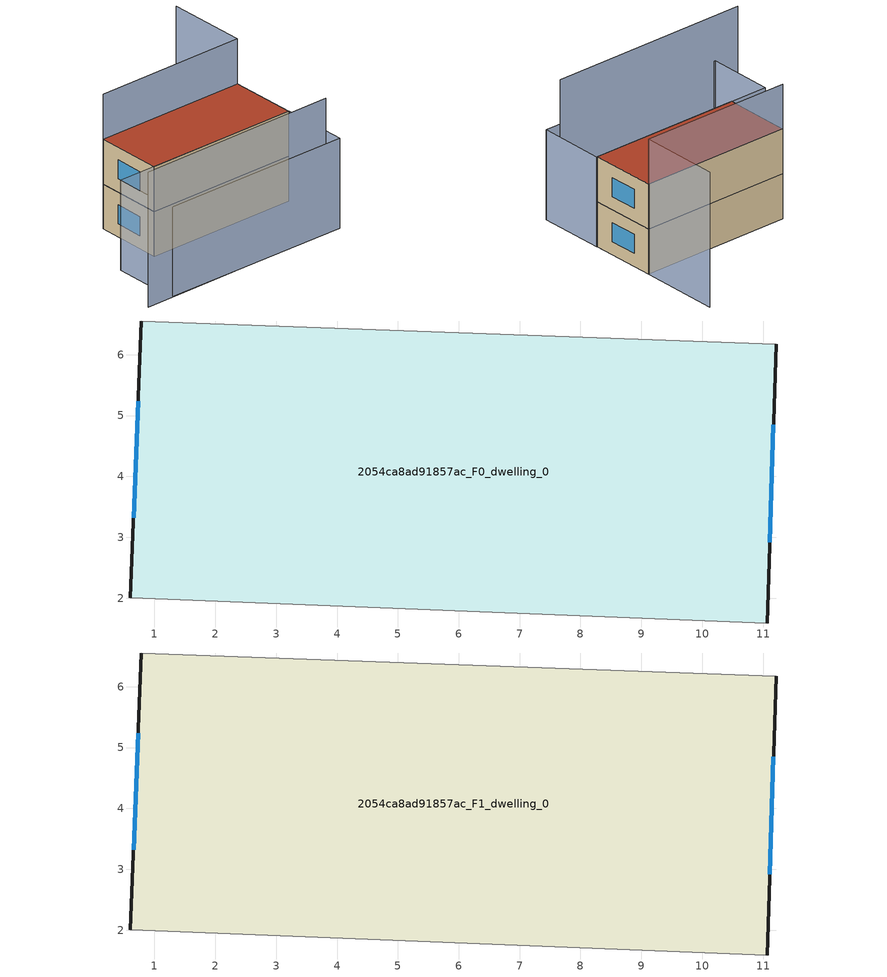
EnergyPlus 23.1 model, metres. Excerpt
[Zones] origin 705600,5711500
2054ca8ad91857ac_F0_dwelling_0
 floor ground (EU_floor_Construction): 11.21,6.17 11.07,1.59 0.61,2 0.78,6.55 z0
 wall outside (EU_wall_Construction): 0.78,6.55 0.61,2 / 11.07,1.59 11.21,6.17 z0:3
 wall adiabatic (EU_wall_Construction): 0.61,2 11.07,1.59 / 11.21,6.17 0.78,6.55 z0:3
 window (EU_Window_Construction): 0.73,5.24 0.66,3.32 / 11.11,2.92 11.17,4.85 z0.87:2.13
2054ca8ad91857ac_F1_dwelling_0
 floor to 2054ca8ad91857ac_F0_dwelling_0 (EU_floor_Construction): 11.21,6.17 11.07,1.59 0.61,2 0.78,6.55 z3
 wall outside (EU_wall_Construction): 0.78,6.55 0.61,2 / 11.07,1.59 11.21,6.17 z3:6
 wall adiabatic (EU_wall_Construction): 0.61,2 11.07,1.59 / 11.21,6.17 0.78,6.55 z3:6
 window (EU_Window_Construction): 0.73,5.24 0.66,3.32 / 11.11,2.92 11.17,4.85 z3.87:5.13
 roof outside (EU_roof_Construction): 11.07,1.59 11.21,6.17 0.78,6.55 0.61,2 z6
shading: -3.98,-2.32 9.96,-2.78 / 11.42,11.61 11.21,6.16 / 11.21,6.16 0.78,6.55 z0:9; 10.96,-2.88 -2.18,-2.38 / -2.18,-2.38 -2.01,2.1 / -2.01,2.1 11.13,1.6 / 11.13,1.6 10.96,-2.88 z0:6
[Building]
EU S2 Campaign: North Axis=0; Terrain=City; Solar Distribution=FullExterior
[Site:Location]
London: Latitude=51.5; Longitude=-0.5; Time Zone=0; Elevation=25
[SizingPeriod:WeatherFileDays]
AnnualSizingPeriod: Begin Month=1; Begin Day of Month=1; End Month=12; End Day of Month=31; Day of Week for Start Day=Monday; Use Weather File Daylight Saving Period=No; Use Weather File Rain and Snow Indicators=No
[MATERIAL]
EU_InternalMass_Material: Roughness=MediumRough; Thickness=0.1; Conductivity=1; Density=1800; Specific Heat=900; Thermal Absorptance=0.9; Solar Absorptance=0.7; Visible Absorptance=0.7
[MATERIAL:NOMASS] Roughness=MediumRough; Thermal Absorptance=0.9; Solar Absorptance=0.7; Visible Absorptance=0.7
Name | Thermal Resistance
EU_wall_NoMass | 0.724719
EU_roof_NoMass | 2.98947
EU_floor_NoMass | 2.39157
[WINDOWMATERIAL:SIMPLEGLAZINGSYSTEM]
EU_Window_SimpleGlazing: UFactor=2.63425; Solar Heat Gain Coefficient=0.76; Visible Transmittance=0.76
[CONSTRUCTION]
EU_wall_Construction: EU_wall_NoMass
EU_roof_Construction: EU_roof_NoMass
EU_floor_Construction: EU_floor_NoMass
EU_Window_Construction: EU_Window_SimpleGlazing
EU_InternalMass_Construction: EU_InternalMass_Material
[ZONE] Type=1; Multiplier=1; Ceiling Height=autocalculate; Floor Area=autocalculate; Part of Total Floor Area=Yes
Name | Volume
2054ca8ad91857ac_F0_dwelling_0 | 143.283
2054ca8ad91857ac_F1_dwelling_0 | 143.284
[INTERNALMASS] Construction=EU_InternalMass_Construction; Surface Area=47.7612
Name | Zone or ZoneList
2054ca8ad91857ac_F0_dwelling_0_EU_InternalMass | 2054ca8ad91857ac_F0_dwelling_0
2054ca8ad91857ac_F1_dwelling_0_EU_InternalMass | 2054ca8ad91857ac_F1_dwelling_0
[OTHEREQUIPMENT] Fuel Type=Electricity; Design Level Calculation Method=Watts/Area; Power per Zone Floor Area=1; Fraction Latent=0; Fraction Radiant=0; Fraction Lost=0; Carbon Dioxide Generation Rate=0; EndUse Subcategory=EU_Step8_InternalGains
Name | Zone or ZoneList or Space or SpaceList | Schedule
EU_Step8_InternalGain_2054ca8ad91857ac_F0_dwelling_0_f000 | 2054ca8ad91857ac_F0_dwelling_0 | EU_Step8_GainSchedule_2054ca8ad91857ac_F0_dwelling_0_f000
EU_Step8_InternalGain_2054ca8ad91857ac_F1_dwelling_0_f000 | 2054ca8ad91857ac_F1_dwelling_0 | EU_Step8_GainSchedule_2054ca8ad91857ac_F1_dwelling_0_f000
[ZONEVENTILATION:DESIGNFLOWRATE] Schedule=EU_AlwaysOn; Design Flow Rate Calculation Method=AirChanges/Hour; Air Changes per Hour=0.418135; Ventilation Type=Natural; Fan Pressure Rise=0; Fan Total Efficiency=1; Constant Term Coefficient=1; Temperature Term Coefficient=0; Velocity Term Coefficient=0; Velocity Squared Term Coefficient=0; Minimum Indoor Temperature=-100; Maximum Indoor Temperature=100; Delta Temperature=-100; Minimum Outdoor Temperature=-100; Maximum Outdoor Temperature=100; Maximum Wind Speed=40
Name | Zone or ZoneList or Space or SpaceList
EU_ConstantAir_2054ca8ad91857ac_F0_dwelling_0 | 2054ca8ad91857ac_F0_dwelling_0
EU_ConstantAir_2054ca8ad91857ac_F1_dwelling_0 | 2054ca8ad91857ac_F1_dwelling_0
[HVACTEMPLATE:THERMOSTAT] Constant Heating Setpoint=20; Constant Cooling Setpoint=50
EU_HeatOnly_2054ca8ad91857ac_F0_dwelling_0; EU_HeatOnly_2054ca8ad91857ac_F1_dwelling_0
[HVACTEMPLATE:ZONE:IDEALLOADSAIRSYSTEM] System Availability Schedule=EU_AlwaysOn; Maximum Heating Supply Air Temperature=50; Minimum Cooling Supply Air Temperature=13; Maximum Heating Supply Air Humidity Ratio=0.0156; Minimum Cooling Supply Air Humidity Ratio=0.0077; Heating Limit=NoLimit; Cooling Limit=NoLimit; Heating Availability Schedule=EU_AlwaysOn; Cooling Availability Schedule=EU_CoolingOff; Dehumidification Control Type=ConstantSensibleHeatRatio; Cooling Sensible Heat Ratio=0.7; Dehumidification Setpoint=60; Humidification Control Type=None; Humidification Setpoint=30; Outdoor Air Method=None; Outdoor Air Flow Rate per Person=0.00944; Outdoor Air Flow Rate per Zone Floor Area=0; Outdoor Air Flow Rate per Zone=0; Demand Controlled Ventilation Type=None; Outdoor Air Economizer Type=NoEconomizer; Heat Recovery Type=None; Sensible Heat Recovery Effectiveness=0.7; Latent Heat Recovery Effectiveness=0.65
Name | Template Thermostat
2054ca8ad91857ac_F0_dwelling_0 | EU_HeatOnly_2054ca8ad91857ac_F0_dwelling_0
2054ca8ad91857ac_F1_dwelling_0 | EU_HeatOnly_2054ca8ad91857ac_F1_dwelling_0
[SIZING:ZONE] Zone Cooling Design Supply Air Temperature Input Method=SupplyAirTemperature; Zone Cooling Design Supply Air Temperature=13; Zone Heating Design Supply Air Temperature Input Method=SupplyAirTemperature; Zone Heating Design Supply Air Temperature=50; Zone Cooling Design Supply Air Humidity Ratio=0.008; Zone Heating Design Supply Air Humidity Ratio=0.008; Cooling Design Air Flow Method=DesignDay; Cooling Design Air Flow Rate=0; Cooling Minimum Air Flow per Zone Floor Area=0.000762; Cooling Minimum Air Flow=0; Cooling Minimum Air Flow Fraction=0.2; Heating Design Air Flow Method=DesignDay; Heating Design Air Flow Rate=0; Heating Maximum Air Flow per Zone Floor Area=0.002032; Heating Maximum Air Flow=0.141576; Heating Maximum Air Flow Fraction=0.3; Account for Dedicated Outdoor Air System=No; Dedicated Outdoor Air System Control Strategy=NeutralSupplyAir; Dedicated Outdoor Air Low Setpoint Temperature for Design=autosize; Dedicated Outdoor Air High Setpoint Temperature for Design=autosize; Zone Load Sizing Method=Sensible Load Only No Latent Load; Zone Latent Cooling Design Supply Air Humidity Ratio Input Method=HumidityRatioDifference; Zone Cooling Design Supply Air Humidity Ratio Difference=0.005; Zone Latent Heating Design Supply Air Humidity Ratio Input Method=HumidityRatioDifference; Zone Humidification Design Supply Air Humidity Ratio Difference=0.005
2054ca8ad91857ac_F0_dwelling_0; 2054ca8ad91857ac_F1_dwelling_0
[SCHEDULE:CONSTANT]
Name | Hourly Value
EU_AlwaysOn | 1
EU_CoolingOff | 0
[SCHEDULE:FILE] Column Number=1; Rows to Skip at Top=0; Number of Hours of Data=8760; Column Separator=Comma; Interpolate to Timestep=No; Minutes per Item=60; Adjust Schedule for Daylight Savings=Yes
Name | File
EU_Step8_GainSchedule_2054ca8ad91857ac_F0_dwelling_0_f000 | ../../schedules/2054ca8ad91857ac/2054ca8ad91857ac_F0_dwelling_0_f000_gain.csv
EU_Step8_GainSchedule_2054ca8ad91857ac_F1_dwelling_0_f000 | ../../schedules/2054ca8ad91857ac/2054ca8ad91857ac_F1_dwelling_0_f000_gain.csv
